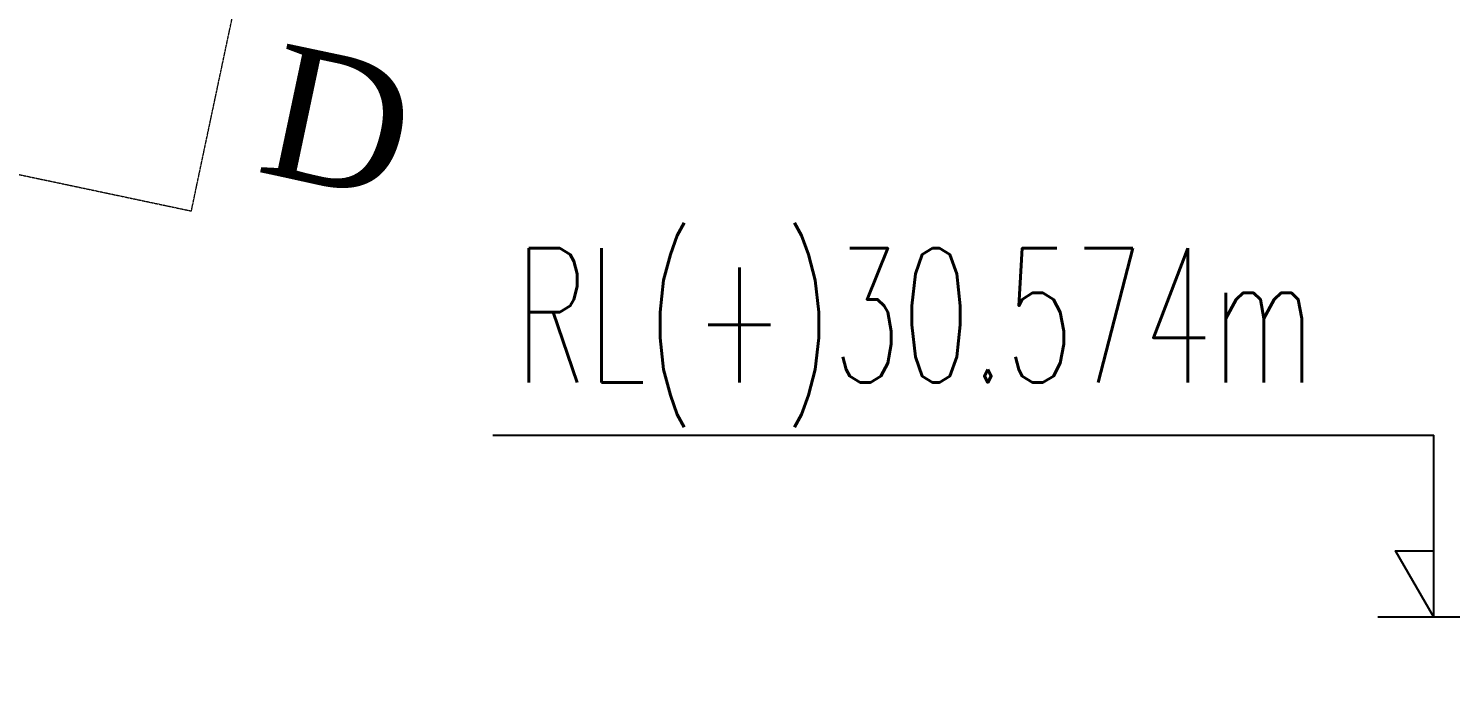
# Model space of a CAD drawing. Header units: millimetres. Extents: x -243837 to -5443, y 40 to 285140.
# Drawn here: x -144540 to -138578, y 110177 to 112916 of the extents above; entities that cross this region are included whole.
import ezdxf

# ---------------------------------------------------------------- set-up
doc = ezdxf.new("R2010")
doc.units = ezdxf.units.MM
doc.linetypes.add('CENTER2', pattern=[1.125, 0.75, -0.125, 0.125, -0.125])
for name, color, linetype, lineweight in [('R-CENTER', 1, 'CENTER2', 5), ('R-OBJECT', 2, 'Continuous', 20), ('TEXT', 255, 'Continuous', 18)]:
    doc.layers.add(name, color=color, linetype=linetype, lineweight=lineweight)
doc.styles.add('KA', font='romans.shx', dxfattribs={"width": 0.7})
doc.styles.add('TIMES', font='times.ttf')
doc.dimstyles.new('rakesh', dxfattribs={"dimscale": 160, "dimtxt": 2.5, "dimasz": 1, "dimexe": 0.8, "dimexo": 0.8, "dimgap": 1, "dimtad": 1, "dimdec": 0, "dimzin": 0, "dimdsep": 46, "dimtxsty": 'KA', "dimblk": 'OBLIQUE', "dimcen": 1.5, "dimclrd": 1, "dimclre": 1, "dimclrt": 2, "dimadec": 0, "dimazin": 0, "dimtfac": 1, "dimtdec": 0, "dimtmove": 0, "dimatfit": 2, "dimfxl": 0, "dimtolj": 1, "dimtzin": 0, "dimlwd": -1, "dimlwe": -1, "dimarcsym": 1})

# ---------------------------------------------------------------- blocks, each defined once
blk = doc.blocks.new('_Oblique')
at = {"color": 0, "linetype": 'ByBlock', "lineweight": -2}
blk.add_line((-0.5, -0.5), (0.5, 0.5), dxfattribs=at)
blk = doc.blocks.new('*D224')
at = {"layer": 'DEFPOINTS', "color": 0, "ltscale": 10, "transparency": 16777216}
for p in [(-106760.2, 129714.9), (-190510.6, 125814.8, -169.4), (-106760.2, 110177.3)]:
    blk.add_point(p, dxfattribs=at)
at = {"layer": 'R-OBJECT', "color": 1, "ltscale": 10, "transparency": 16777216}
for p, q in [((-190510.6, 125942.8), (-190510.6, 129906.9)), ((-106760.2, 110305.3), (-106760.2, 129906.9)), ((-190510.6, 129714.9), (-106760.2, 129714.9))]:
    blk.add_line(p, q, dxfattribs=at)
at = {"layer": 'R-OBJECT', "color": 1, "ltscale": 10, "transparency": 16777216, "xscale": 160, "yscale": 160, "zscale": 160, "rotation": 180}
blk.add_blockref('_Oblique', (-190510.6, 129714.9), dxfattribs=at)
at = {"layer": 'R-OBJECT', "color": 1, "ltscale": 10, "transparency": 16777216, "xscale": 160, "yscale": 160, "zscale": 160}
blk.add_blockref('_Oblique', (-106760.2, 129714.9), dxfattribs=at)
at = {"layer": 'R-OBJECT', "color": 2, "ltscale": 10, "transparency": 16777216, "insert": (-148635.4, 130179.7), "char_height": 400, "attachment_point": 5, "style": 'KA'}
blk.add_mtext('\\A1;83750 (HORIZONTAL PULLEY CRS.)', dxfattribs=at)

msp = doc.modelspace()

# ---------------------------------------------------------------- linework, layer by layer
at = {"color": 1}
for p, q in [((-142592.66, 111210.55, 0), (-138647.2, 111210.55, 0)), ((-138647.2, 110447.25, 0), (-138647.2, 111210.55, 0)), ((-135727.39, 110447.25, 0), (-138882.11, 110447.25, 0))]:
    msp.add_line(p, q, dxfattribs=at)
at = {"color": 1, "elevation": 0}
msp.add_lwpolyline([(-138647.2, 110447.25), (-138808.09, 110725.91), (-138647.2, 110725.91)], dxfattribs=at)
at = {"layer": 'R-CENTER'}
for p, q in [((-143856.71, 112150.59, 0), (-143664.4, 113059.9, 0)), ((-145166.74, 112427.65, 0), (-143856.71, 112150.59, 0))]:
    msp.add_line(p, q, dxfattribs=at)

# ---------------------------------------------------------------- texts
at = {"color": 2, "style": 'KA', "width": 0.6}
msp.add_text('RL(+)30.574m', height=562.5, dxfattribs=at).set_placement((-142499.44, 111431.75, -981.1))
at = {"layer": 'TEXT', "color": 2, "style": 'TIMES'}
msp.add_text('D', height=551.25, rotation=348.05824, dxfattribs=at).set_placement((-143591.91, 112317.92, 0))

# ---------------------------------------------------------------- dimensions: what is measured, and where the dimension line sits
at = {"layer": 'R-OBJECT', "ltscale": 10}
dim = msp.add_linear_dim(base=(-106760.16, 129714.92), p1=(-190510.55, 125814.78, -169.38), p2=(-106760.16, 110177.28), text='<> (HORIZONTAL PULLEY CRS.)', dimstyle='rakesh', override={"dimexe": 1.2, "dimfxl": 0.18}, dxfattribs=at)
dim.commit()
dim.dimension.update_dxf_attribs({"geometry": '*D224', "text_midpoint": (-148635.36, 130179.68)})

doc.saveas('drawing.dxf')
